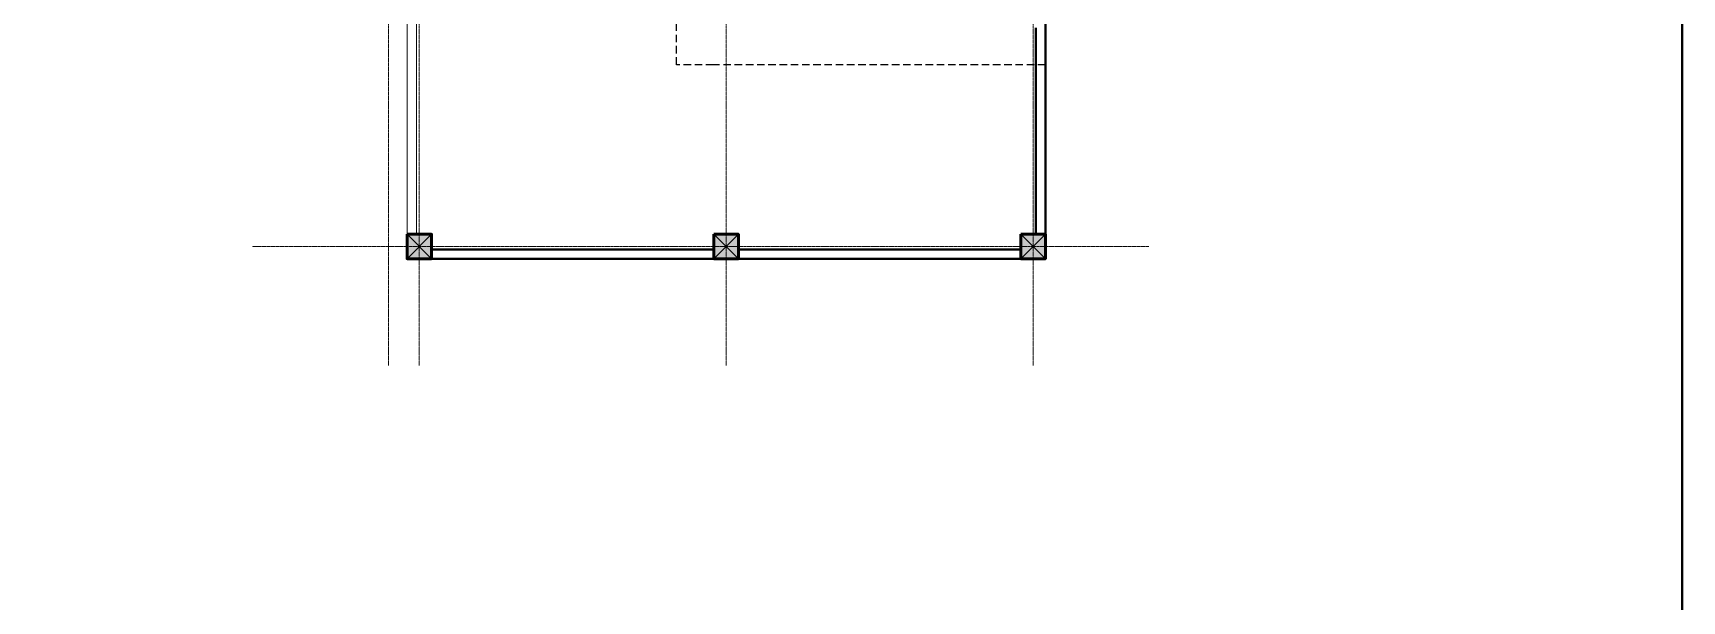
# Model space of a CAD drawing. Header units: millimetres. Extents: x 2402294 to 3337895, y 3394997 to 3969149.
# Drawn here: x 2577479 to 2617776, y 3803347 to 3817220 of the extents above; entities that cross this region are included whole.
import ezdxf

# ---------------------------------------------------------------- set-up
doc = ezdxf.new("R2010")
doc.units = ezdxf.units.MM
doc.header["$MEASUREMENT"] = 0
doc.linetypes.add('CENTER', pattern=[2, 1.25, -0.25, 0.25, -0.25])
doc.linetypes.add('DASHED', pattern=[0.75, 0.5, -0.25])
for name, color, linetype, lineweight in [('centreline', 52, 'CENTER', 5), ('Column-0.5', 14, 'Continuous', 50), ('Hatch', 9, 'Continuous', 9), ('stairs', 6, 'Continuous', 25), ('WALL 0.2', 7, 'Continuous', 20), ('wall 0.4', 7, 'Continuous', 40)]:
    doc.layers.add(name, color=color, linetype=linetype, lineweight=lineweight)

# ---------------------------------------------------------------- blocks, each defined once
blk = doc.blocks.new('2ft column')
at = {"layer": 'Hatch', "ltscale": 5}
h = blk.add_hatch(color=256, dxfattribs=at)
h.dxf.hatch_style = 1
h.paths.add_polyline_path([(2207385, 4176559), (2207985, 4176559), (2207985, 4175959), (2207385, 4175959)])
at = {"layer": 'Column-0.5', "ltscale": 5}
blk.add_lwpolyline([(2207385, 4176559), (2207985, 4176559), (2207985, 4175959), (2207385, 4175959)], close=True, dxfattribs=at)
at = {"layer": 'Defpoints', "ltscale": 5}
for points in [[(2207985, 4176559), (2207385, 4175959)], [(2207985, 4175959), (2207385, 4176559)]]:
    blk.add_lwpolyline(points, dxfattribs=at)

msp = doc.modelspace()

# ---------------------------------------------------------------- linework, layer by layer
at = {"layer": 'centreline', "ltscale": 5}
for p, q in [((2586168.8, 3851404.3), (2586168.8, 3809097.9)), ((2586168.8, 3851404.3), (2586168.8, 3809097.9)), ((2586918.8, 3851404.3), (2586918.8, 3809097.9)), ((2586918.8, 3851404.3), (2586918.8, 3809097.9)), ((2594418.8, 3851404.3), (2594418.8, 3809097.9)), ((2594418.8, 3851404.3), (2594418.8, 3809097.9)), ((2601918.8, 3851404.3), (2601918.8, 3809097.9)), ((2601918.8, 3851404.3), (2601918.8, 3809097.9)), ((2604746, 3812005.2), (2582832.4, 3812005.2)), ((2604746, 3812005.2), (2582832.4, 3812005.2))]:
    msp.add_line(p, q, dxfattribs=at)
at = {"layer": 'stairs', "linetype": 'DASHED', "ltscale": 366}
msp.add_lwpolyline([(2602218.8, 3817346.2), (2602218.8, 3816446.2), (2594107.5, 3816446.2), (2593207.5, 3816446.2), (2593207.5, 3825087), (2558057.6, 3825087), (2558057.6, 3828417.8)], dxfattribs=at)
at = {"layer": 'WALL 0.2', "ltscale": 5}
for p, q in [((2586848.8, 3825476.2), (2586848.8, 3812305.2)), ((2586618.8, 3825246.2), (2586618.8, 3812305.2))]:
    msp.add_line(p, q, dxfattribs=at)
at = {"layer": 'wall 0.4', "ltscale": 5}
for p, q in [((2602218.8, 3818394.3), (2602218.8, 3812305.2)), ((2601988.8, 3817346.2), (2601988.8, 3812305.2)), ((2594118.8, 3811935.2), (2587218.8, 3811935.2)), ((2594118.8, 3811705.2), (2587218.8, 3811705.2)), ((2601618.8, 3811935.2), (2594718.8, 3811935.2)), ((2601618.8, 3811705.2), (2594718.8, 3811705.2))]:
    msp.add_line(p, q, dxfattribs=at)
msp.add_lwpolyline([(2419715.1, 3858072), (2617775.6, 3858072), (2617775.6, 3786495), (2419715.1, 3786495)], close=True, dxfattribs=at)

# ---------------------------------------------------------------- block references
at = {"layer": 'Hatch'}
for p in [(379233.9, -364253.3), (379233.9, -364253.3), (386733.9, -364253.3), (386733.9, -364253.3), (394233.9, -364253.3), (394233.9, -364253.3)]:
    msp.add_blockref('2ft column', p, dxfattribs=at)

doc.saveas('drawing.dxf')
